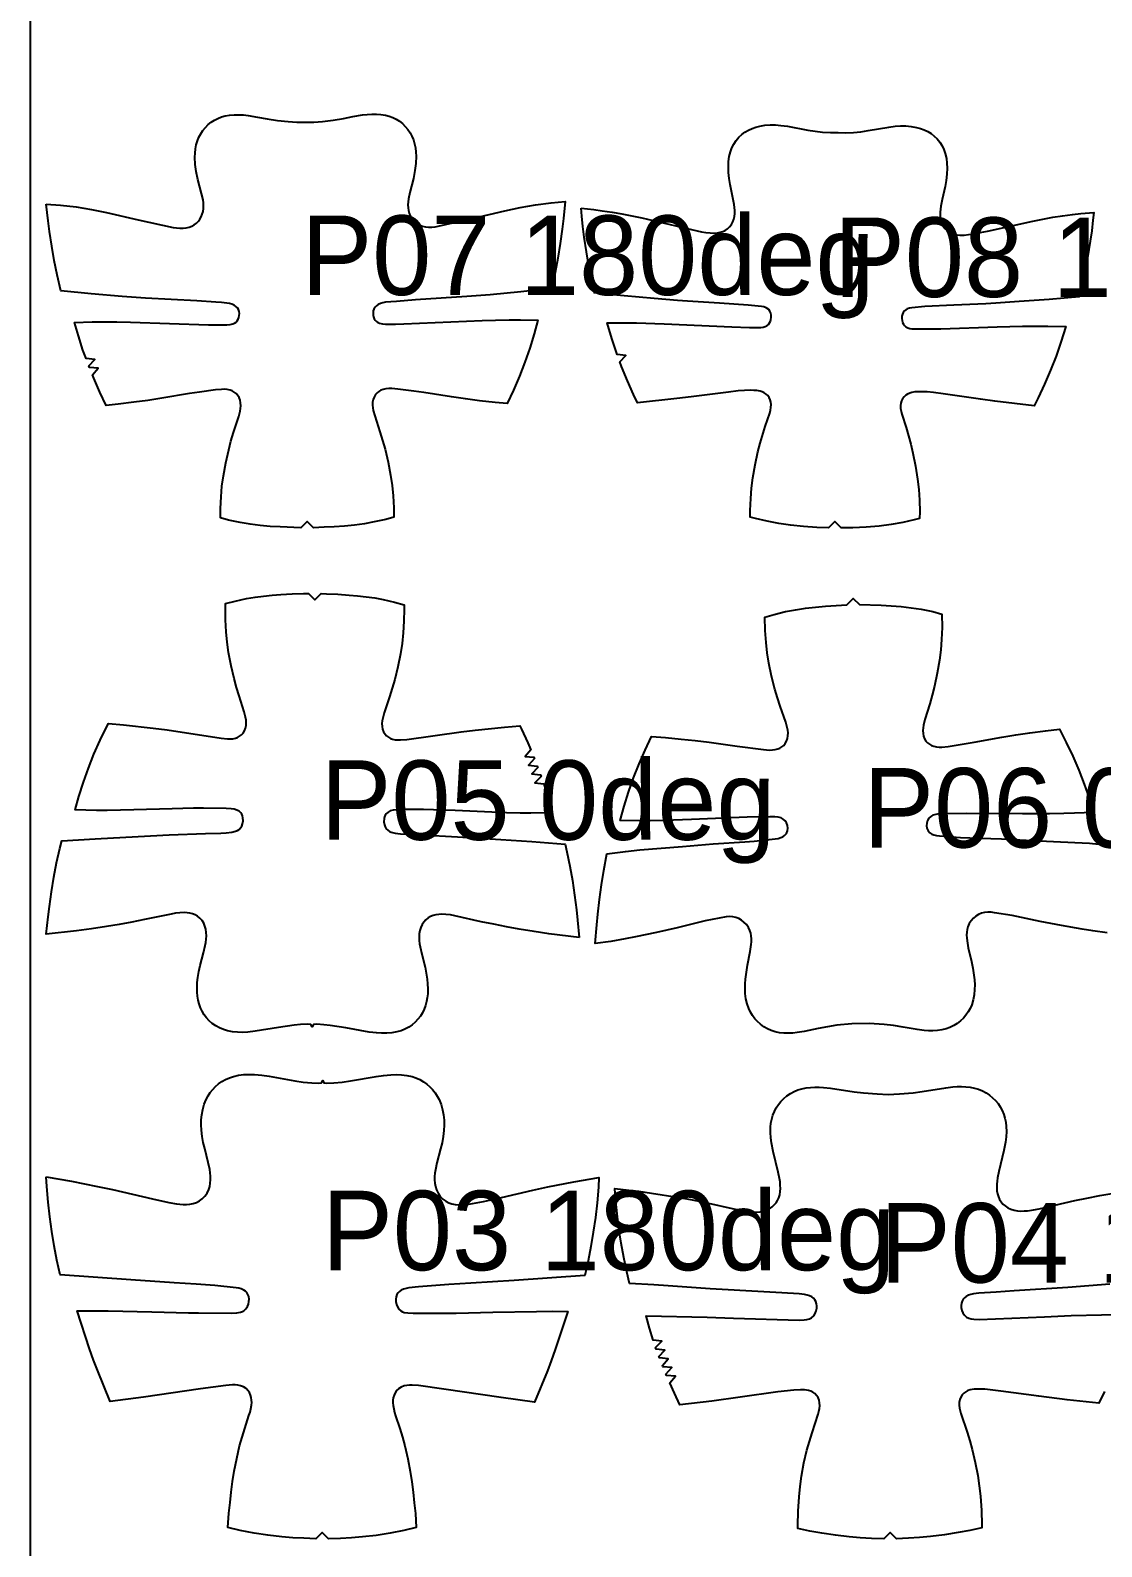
# Model space of a CAD drawing. Header units: millimetres. Extents: x 0 to 2016, y 0 to 4064.
# Drawn here: x 0 to 337.1, y 3024.2 to 3501.3 of the extents above; entities that cross this region are included whole.
import ezdxf

# ---------------------------------------------------------------- set-up
doc = ezdxf.new("R2010")
doc.units = ezdxf.units.MM
for name, color, linetype in [('ANNOTATION', 3, 'Continuous'), ('LEATHER', 1, 'Continuous'), ('PIECES', 5, 'Continuous')]:
    doc.layers.add(name, color=color, linetype=linetype)

msp = doc.modelspace()

# ---------------------------------------------------------------- linework, layer by layer
at = {"layer": 'LEATHER'}
msp.add_lwpolyline([(0, 0), (2000, 0), (2000, 4000), (0, 4000)], close=True, dxfattribs=at)
at = {"layer": 'PIECES'}
for points in [[(5, 3446.67), (9.46, 3446.34), (14.4, 3445.75), (19.2, 3444.95), (23.97, 3443.98), (33.93, 3441.74), (44.98, 3439.32), (46.03, 3439.17), (47.07, 3439.08), (48.12, 3439.09), (49.03, 3439.2), (49.92, 3439.41), (50.77, 3439.73), (51.56, 3440.15), (52.29, 3440.69), (52.88, 3441.29), (53.38, 3441.95), (53.79, 3442.68), (54.1, 3443.45), (54.33, 3444.33), (54.46, 3445.23), (54.49, 3446.14), (54.44, 3447.05), (54.33, 3447.96), (53.9, 3449.97), (52.71, 3454.41), (52.18, 3456.9), (51.88, 3459.15), (51.78, 3461.41), (51.83, 3462.71), (51.96, 3464), (52.21, 3465.27), (52.56, 3466.52), (53.03, 3467.69), (53.61, 3468.8), (54.29, 3469.84), (55.09, 3470.81), (55.99, 3471.69), (56.93, 3472.44), (57.94, 3473.09), (59.01, 3473.63), (60.13, 3474.07), (61.29, 3474.4), (62.71, 3474.66), (64.15, 3474.79), (65.6, 3474.79), (67.04, 3474.71), (68.49, 3474.55), (71.52, 3474.05), (74.54, 3473.49), (77.81, 3472.97), (81.09, 3472.61), (83.84, 3472.47), (89.2, 3472.49), (91.94, 3472.66), (95.23, 3473.05), (98.49, 3473.6), (101.51, 3474.2), (104.53, 3474.72), (105.98, 3474.89), (107.42, 3474.99), (108.87, 3474.99), (110.31, 3474.88), (111.73, 3474.64), (112.89, 3474.31), (114.02, 3473.88), (115.09, 3473.35), (116.11, 3472.72), (117.06, 3471.98), (117.97, 3471.1), (118.77, 3470.14), (119.47, 3469.1), (120.06, 3468), (120.53, 3466.83), (120.9, 3465.59), (121.15, 3464.32), (121.3, 3463.03), (121.36, 3461.74), (121.28, 3459.47), (121, 3457.22), (120.5, 3454.73), (119.35, 3450.27), (118.94, 3448.27), (118.84, 3447.35), (118.8, 3446.44), (118.84, 3445.53), (118.97, 3444.63), (119.21, 3443.76), (119.53, 3442.98), (119.94, 3442.26), (120.45, 3441.6), (121.04, 3441.02), (121.78, 3440.48), (122.58, 3440.06), (123.43, 3439.75), (124.32, 3439.55), (125.23, 3439.45), (126.28, 3439.45), (127.33, 3439.55), (128.36, 3439.71), (139.39, 3442.23), (149.33, 3444.56), (154.1, 3445.58), (158.89, 3446.42), (163.82, 3447.06), (168.28, 3447.43), (167.72, 3442.13), (167.31, 3438.81), (166.68, 3434.21), (165.94, 3429.62), (165.09, 3425.1), (163.99, 3420.07), (154.36, 3419.01), (144.64, 3418.12), (137.35, 3417.56), (121.13, 3416.51), (115.17, 3416.03), (113.44, 3415.92), (111.71, 3415.76), (110.92, 3415.62), (110.15, 3415.4), (109.43, 3415.07), (108.9, 3414.68), (108.46, 3414.21), (108.12, 3413.65), (107.91, 3413.04), (107.83, 3412.4), (107.86, 3411.76), (107.98, 3411.17), (108.19, 3410.61), (108.51, 3410.11), (108.91, 3409.72), (109.38, 3409.41), (109.89, 3409.19), (110.82, 3408.98), (111.77, 3408.9), (114.85, 3408.88), (117.56, 3408.97), (142.14, 3410.03), (146.39, 3410.16), (150.65, 3410.23), (154.18, 3410.23), (159.71, 3410.11), (158.53, 3405.85), (157.14, 3401.38), (155.59, 3396.95), (153.86, 3392.51), (151.98, 3388.13), (149.98, 3383.9), (146.23, 3384.27), (141.31, 3384.81), (136.91, 3385.36), (132.53, 3385.98), (123.77, 3387.39), (120.61, 3387.84), (115.59, 3388.47), (113.72, 3388.61), (112.8, 3388.62), (111.89, 3388.55), (111, 3388.36), (110.31, 3388.09), (109.68, 3387.72), (109.11, 3387.26), (108.62, 3386.71), (108.18, 3385.96), (107.87, 3385.15), (107.7, 3384.3), (107.66, 3383.43), (107.73, 3382.56), (107.89, 3381.69), (108.36, 3379.99), (110, 3375), (110.84, 3372.29), (111.6, 3369.55), (112.57, 3365.49), (113.35, 3361.39), (113.81, 3358.13), (114.14, 3354.85), (114.36, 3351.12), (114.4, 3348.2), (111.82, 3347.47), (108.21, 3346.64), (105.1, 3346.1), (101.96, 3345.68), (98.8, 3345.37), (95.64, 3345.14), (92.47, 3344.96), (89.12, 3344.82), (87.11, 3346.81), (85.12, 3344.8), (78.59, 3345.06), (75.43, 3345.26), (72.27, 3345.54), (69.13, 3345.93), (66, 3346.45), (62.39, 3347.24), (59.81, 3347.94), (59.82, 3350.86), (60, 3354.6), (60.3, 3357.88), (60.73, 3361.15), (61.47, 3365.25), (62.4, 3369.32), (63.13, 3372.07), (63.95, 3374.79), (65.55, 3379.79), (66, 3381.5), (66.15, 3382.36), (66.21, 3383.23), (66.16, 3384.1), (65.99, 3384.96), (65.67, 3385.76), (65.22, 3386.5), (64.73, 3387.05), (64.16, 3387.51), (63.52, 3387.87), (62.83, 3388.14), (61.94, 3388.32), (61.03, 3388.38), (60.11, 3388.36), (58.24, 3388.21), (53.22, 3387.53), (50.07, 3387.04), (41.33, 3385.55), (36.94, 3384.89), (32.55, 3384.3), (27.64, 3383.71), (23.89, 3383.31), (21.85, 3387.53), (19.93, 3391.89), (19.51, 3392.94), (21.37, 3395.03), (18.58, 3395.26), (18.4, 3395.72), (20.31, 3397.76), (17.53, 3398.07), (16.57, 3400.72), (15.13, 3405.18), (13.92, 3409.43), (19.45, 3409.6), (22.98, 3409.64), (27.23, 3409.61), (31.49, 3409.51), (56.07, 3408.68), (58.78, 3408.62), (61.87, 3408.67), (62.82, 3408.75), (63.74, 3408.97), (64.25, 3409.2), (64.72, 3409.51), (65.12, 3409.91), (65.43, 3410.41), (65.64, 3410.97), (65.75, 3411.56), (65.77, 3412.21), (65.68, 3412.84), (65.47, 3413.45), (65.13, 3414), (64.68, 3414.48), (64.15, 3414.86), (63.42, 3415.19), (62.65, 3415.39), (61.86, 3415.52), (60.13, 3415.68), (58.4, 3415.77), (52.43, 3416.19), (36.2, 3417.09), (28.91, 3417.58), (19.18, 3418.38), (9.55, 3419.35), (8.4, 3424.37), (7.5, 3428.88), (6.72, 3433.46), (6.05, 3438.05), (5.61, 3441.38), (5, 3446.67)], [(173.28, 3445.37), (177.28, 3444.94), (179.94, 3444.59), (183.05, 3444.13), (186.14, 3443.61), (189.25, 3443.01), (192.35, 3442.34), (206.63, 3438.96), (211.19, 3437.97), (212.56, 3437.73), (213.93, 3437.57), (215.32, 3437.55), (216.18, 3437.62), (217.03, 3437.78), (217.85, 3438.04), (218.62, 3438.39), (219.34, 3438.87), (220.01, 3439.5), (220.57, 3440.23), (221.01, 3441.04), (221.32, 3441.91), (221.52, 3442.81), (221.61, 3443.73), (221.62, 3444.66), (221.44, 3446.52), (221.07, 3448.62), (220.19, 3452.78), (219.88, 3454.69), (219.68, 3456.61), (219.62, 3458.54), (219.69, 3460.08), (219.89, 3461.61), (220.26, 3463.11), (220.72, 3464.37), (221.32, 3465.56), (222.06, 3466.68), (222.92, 3467.7), (223.84, 3468.56), (224.84, 3469.3), (225.92, 3469.94), (227.06, 3470.47), (228.24, 3470.89), (229.46, 3471.21), (231.12, 3471.48), (232.79, 3471.59), (234.47, 3471.56), (236.14, 3471.43), (238.22, 3471.14), (244.62, 3469.95), (246.91, 3469.57), (249.21, 3469.3), (251.77, 3469.17), (254.12, 3469.19), (256.46, 3469.13), (259.03, 3469.22), (261.33, 3469.45), (263.63, 3469.79), (270.05, 3470.88), (272.13, 3471.13), (273.81, 3471.24), (275.48, 3471.24), (277.15, 3471.1), (278.8, 3470.81), (280.02, 3470.47), (281.2, 3470.03), (282.32, 3469.48), (283.39, 3468.83), (284.38, 3468.07), (285.29, 3467.19), (286.13, 3466.16), (286.85, 3465.03), (287.43, 3463.83), (287.87, 3462.56), (288.21, 3461.05), (288.39, 3459.52), (288.44, 3457.98), (288.34, 3456.05), (288.11, 3454.13), (287.77, 3452.23), (286.83, 3448.08), (286.43, 3445.99), (286.22, 3444.13), (286.2, 3443.21), (286.28, 3442.29), (286.46, 3441.38), (286.77, 3440.5), (287.19, 3439.69), (287.74, 3438.95), (288.4, 3438.31), (289.11, 3437.82), (289.87, 3437.45), (290.69, 3437.18), (291.54, 3437.01), (292.4, 3436.92), (293.78, 3436.92), (295.16, 3437.06), (296.53, 3437.28), (301.11, 3438.19), (315.44, 3441.34), (318.55, 3441.95), (321.67, 3442.5), (324.77, 3442.98), (327.88, 3443.39), (330.55, 3443.69), (334.56, 3444.06), (334.32, 3441.6), (333.92, 3438.27), (333.45, 3434.95), (332.67, 3430.35), (331.78, 3425.77), (330.85, 3421.31), (329.99, 3417.48), (325.23, 3417.05), (320.59, 3416.68), (311.1, 3416.05), (303.73, 3415.47), (300.64, 3415.3), (290.52, 3414.91), (281.47, 3414.44), (277.31, 3414.06), (276.57, 3413.93), (275.86, 3413.69), (275.01, 3413.11), (274.63, 3412.6), (274.38, 3412.03), (274.23, 3411.36), (274.21, 3410.69), (274.29, 3410.01), (274.44, 3409.45), (274.67, 3408.93), (275, 3408.46), (275.49, 3408.04), (276.06, 3407.74), (276.71, 3407.55), (277.38, 3407.46), (280.99, 3407.37), (286.49, 3407.45), (304.16, 3408.03), (312.17, 3408.2), (320.07, 3408.22), (325.78, 3408.1), (324.26, 3403.2), (322.71, 3398.77), (321.01, 3394.41), (319.12, 3390.03), (317.09, 3385.72), (315.77, 3383.16), (303.44, 3384.69), (298.93, 3385.29), (287.23, 3386.98), (284.18, 3387.36), (282.2, 3387.54), (280.21, 3387.63), (279.25, 3387.63), (278.29, 3387.56), (277.34, 3387.39), (276.66, 3387.19), (276.01, 3386.9), (275.42, 3386.52), (274.89, 3386.05), (274.43, 3385.43), (274.09, 3384.75), (273.87, 3384.01), (273.78, 3383.24), (273.8, 3382.34), (273.95, 3381.46), (274.19, 3380.58), (275.58, 3376.35), (277.03, 3371.09), (277.7, 3368.33), (278.53, 3364.24), (279.16, 3360.11), (279.5, 3356.84), (279.71, 3353.55), (279.8, 3349.81), (279.75, 3347.76), (278.07, 3347.31), (274.46, 3346.51), (270.78, 3345.86), (267.07, 3345.37), (262.94, 3345.01), (258.81, 3344.82), (255.11, 3344.8), (253.12, 3346.81), (251.11, 3344.83), (247.41, 3344.91), (243.27, 3345.17), (239.15, 3345.59), (235.45, 3346.15), (231.78, 3346.86), (228.18, 3347.72), (226.51, 3348.2), (226.5, 3350.24), (226.65, 3353.98), (226.91, 3357.27), (227.31, 3360.54), (228, 3364.65), (228.9, 3368.73), (229.61, 3371.48), (231.15, 3376.72), (232.61, 3380.92), (232.86, 3381.79), (233.02, 3382.67), (233.06, 3383.57), (232.98, 3384.34), (232.77, 3385.08), (232.45, 3385.77), (231.99, 3386.4), (231.48, 3386.88), (230.89, 3387.26), (230.25, 3387.56), (229.57, 3387.78), (228.62, 3387.97), (227.66, 3388.05), (226.7, 3388.07), (224.71, 3388), (222.73, 3387.86), (219.68, 3387.53), (207.94, 3386.03), (203.43, 3385.5), (191.07, 3384.17), (189.79, 3386.76), (187.83, 3391.1), (186.02, 3395.51), (185.46, 3397.01), (187.37, 3399.05), (184.59, 3399.36), (182.91, 3404.35), (181.47, 3409.28), (187.18, 3409.3), (190.75, 3409.26), (199.4, 3409.01), (220.74, 3407.99), (226.24, 3407.82), (229.85, 3407.85), (230.53, 3407.93), (231.18, 3408.1), (231.76, 3408.39), (232.25, 3408.81), (232.59, 3409.27), (232.83, 3409.79), (232.99, 3410.34), (233.08, 3411.02), (233.06, 3411.7), (232.93, 3412.37), (232.68, 3412.95), (232.32, 3413.45), (231.48, 3414.06), (230.77, 3414.3), (230.03, 3414.44), (225.87, 3414.89), (216.84, 3415.51), (206.73, 3416.07), (203.64, 3416.28), (196.27, 3416.99), (186.8, 3417.77), (182.16, 3418.21), (177.41, 3418.73), (176.61, 3422.56), (175.75, 3427.03), (174.95, 3431.63), (174.24, 3436.24), (173.83, 3439.57), (173.48, 3442.91), (173.28, 3445.37)], [(172.72, 3215.88), (163.18, 3217.1), (158.47, 3217.77), (153.78, 3218.53), (149.79, 3219.25), (145.82, 3220.04), (141.85, 3220.87), (133.53, 3222.72), (132.15, 3222.98), (130.75, 3223.17), (129.35, 3223.23), (128.47, 3223.18), (127.6, 3223.06), (126.75, 3222.85), (125.94, 3222.53), (125.18, 3222.1), (124.41, 3221.49), (123.76, 3220.77), (123.23, 3219.95), (122.82, 3219.05), (122.52, 3218.07), (122.36, 3217.05), (122.32, 3216.02), (122.36, 3214.99), (122.49, 3213.94), (122.67, 3212.91), (123.17, 3210.68), (124.19, 3206.6), (124.57, 3204.72), (124.86, 3202.83), (125, 3201.28), (125.06, 3199.74), (125.01, 3198.19), (124.88, 3196.95), (124.67, 3195.73), (124.35, 3194.53), (123.93, 3193.36), (123.38, 3192.23), (122.73, 3191.16), (121.96, 3190.17), (121.1, 3189.26), (120.14, 3188.45), (119.04, 3187.7), (117.86, 3187.07), (116.62, 3186.58), (115.33, 3186.2), (113.74, 3185.91), (112.13, 3185.77), (110.5, 3185.76), (108.88, 3185.87), (106.63, 3186.16), (99.23, 3187.47), (94.31, 3188.22), (92.34, 3188.46), (90.14, 3188.58), (89.08, 3188.57), (88.68, 3187.77), (88.28, 3188.57), (87.23, 3188.59), (85.03, 3188.5), (83.05, 3188.29), (78.13, 3187.6), (70.71, 3186.39), (68.45, 3186.12), (66.83, 3186.04), (65.21, 3186.06), (63.6, 3186.22), (62.01, 3186.54), (60.73, 3186.93), (59.49, 3187.45), (58.32, 3188.08), (57.23, 3188.85), (56.28, 3189.67), (55.43, 3190.59), (54.68, 3191.59), (54.03, 3192.67), (53.5, 3193.81), (53.09, 3194.98), (52.79, 3196.18), (52.59, 3197.41), (52.48, 3198.65), (52.45, 3200.2), (52.53, 3201.74), (52.69, 3203.28), (53, 3205.18), (53.41, 3207.05), (54.48, 3211.12), (55.01, 3213.34), (55.2, 3214.37), (55.34, 3215.41), (55.4, 3216.45), (55.37, 3217.48), (55.22, 3218.49), (54.94, 3219.49), (54.54, 3220.38), (54.02, 3221.21), (53.38, 3221.94), (52.62, 3222.56), (51.86, 3223), (51.06, 3223.33), (50.21, 3223.55), (49.34, 3223.69), (48.46, 3223.74), (47.06, 3223.7), (45.66, 3223.53), (44.28, 3223.29), (35.93, 3221.54), (31.95, 3220.76), (27.97, 3220.03), (23.98, 3219.35), (19.27, 3218.66), (14.55, 3218.04), (5, 3216.94), (5.59, 3222.37), (6.01, 3225.69), (6.66, 3230.29), (7.41, 3234.87), (8.28, 3239.39), (9.26, 3243.89), (9.86, 3246.3), (20.37, 3246.97), (30.08, 3247.49), (43.73, 3248.15), (55.12, 3248.6), (59.89, 3248.75), (61.63, 3248.86), (63.35, 3249.08), (64.58, 3249.36), (65.15, 3249.6), (65.67, 3249.93), (66.15, 3250.41), (66.52, 3250.98), (66.78, 3251.61), (66.95, 3252.59), (66.89, 3253.59), (66.76, 3254.14), (66.55, 3254.67), (66.24, 3255.14), (65.66, 3255.66), (64.96, 3256.01), (64.08, 3256.27), (63.18, 3256.4), (61.58, 3256.5), (54.52, 3256.57), (51.37, 3256.55), (44.59, 3256.41), (32.56, 3256.03), (28.35, 3255.93), (24.15, 3255.89), (20.79, 3255.9), (14.06, 3256.06), (15.25, 3260.29), (16.68, 3264.76), (18.26, 3269.17), (20.03, 3273.6), (21.96, 3277.95), (24.04, 3282.24), (24.59, 3283.28), (29.34, 3282.82), (38.64, 3281.78), (43.04, 3281.21), (60.01, 3278.58), (61.99, 3278.39), (62.85, 3278.37), (63.7, 3278.43), (64.53, 3278.6), (65.21, 3278.85), (65.85, 3279.2), (66.42, 3279.65), (66.92, 3280.19), (67.38, 3280.92), (67.7, 3281.73), (67.88, 3282.58), (67.93, 3283.45), (67.88, 3284.32), (67.73, 3285.18), (67.28, 3286.9), (65.67, 3291.89), (64.84, 3294.61), (64.1, 3297.35), (63.15, 3301.41), (62.39, 3305.52), (61.94, 3308.78), (61.63, 3312.06), (61.43, 3315.8), (61.4, 3319.54), (61.45, 3320.96), (64.45, 3321.77), (68.06, 3322.54), (70.73, 3322.97), (73.41, 3323.3), (76.1, 3323.56), (78.79, 3323.77), (82.35, 3323.98), (85.92, 3324.12), (87.54, 3324.14), (89.53, 3322.12), (91.54, 3324.11), (93.17, 3324.07), (96.73, 3323.89), (100.29, 3323.63), (102.98, 3323.39), (105.67, 3323.1), (108.34, 3322.73), (111, 3322.27), (114.61, 3321.45), (117.6, 3320.6), (117.63, 3319.18), (117.55, 3315.44), (117.3, 3311.71), (116.95, 3308.43), (116.46, 3305.17), (115.65, 3301.08), (114.65, 3297.03), (113.86, 3294.3), (113, 3291.59), (111.33, 3286.62), (110.86, 3284.91), (110.7, 3284.05), (110.63, 3283.18), (110.68, 3282.31), (110.85, 3281.45), (111.16, 3280.65), (111.61, 3279.91), (112.1, 3279.36), (112.66, 3278.91), (113.3, 3278.55), (113.98, 3278.29), (114.81, 3278.11), (115.66, 3278.04), (116.51, 3278.04), (118.49, 3278.21), (135.5, 3280.62), (139.9, 3281.14), (149.22, 3282.06), (153.97, 3282.46), (154.51, 3281.41), (156.54, 3277.1), (157.46, 3274.95), (155.64, 3272.82), (158.43, 3272.65), (158.61, 3272.19), (156.73, 3270.12), (159.51, 3269.85), (159.69, 3269.39), (157.77, 3267.36), (160.55, 3267.04), (160.71, 3266.57), (158.75, 3264.57), (161.52, 3264.2), (163.02, 3259.35), (164.15, 3255.11), (157.42, 3255.03), (154.07, 3255.06), (149.86, 3255.16), (133.64, 3255.85), (126.86, 3256.07), (123.71, 3256.13), (116.64, 3256.15), (115.05, 3256.07), (114.14, 3255.95), (113.26, 3255.71), (112.56, 3255.36), (111.97, 3254.85), (111.66, 3254.38), (111.44, 3253.86), (111.3, 3253.3), (111.23, 3252.31), (111.38, 3251.33), (111.63, 3250.69), (112, 3250.12), (112.47, 3249.64), (112.99, 3249.3), (113.56, 3249.05), (114.78, 3248.75), (116.5, 3248.51), (118.24, 3248.38), (123, 3248.17), (134.39, 3247.57), (148.03, 3246.74), (157.73, 3246.1), (168.23, 3245.3), (168.8, 3242.88), (169.73, 3238.37), (170.54, 3233.84), (171.23, 3229.25), (171.82, 3224.64), (172.2, 3221.31), (172.72, 3215.88)], [(5, 3140.6), (12.92, 3139.2), (21.11, 3137.6), (25.84, 3136.6), (38.45, 3133.63), (43.62, 3132.51), (45.95, 3132.11), (47.01, 3131.98), (48.08, 3131.89), (49.15, 3131.88), (50.21, 3131.98), (51.25, 3132.2), (52.25, 3132.55), (53.19, 3133.04), (54.05, 3133.66), (54.91, 3134.51), (55.6, 3135.49), (56.13, 3136.58), (56.45, 3137.6), (56.63, 3138.64), (56.71, 3139.7), (56.69, 3140.77), (56.59, 3141.84), (56.43, 3142.91), (55.97, 3145.11), (54.85, 3149.46), (54.41, 3151.39), (54.06, 3153.33), (53.84, 3155.29), (53.75, 3156.92), (53.78, 3158.54), (53.93, 3160.15), (54.24, 3161.8), (54.72, 3163.41), (55.36, 3164.97), (55.95, 3166.08), (56.63, 3167.13), (57.4, 3168.11), (58.26, 3169.02), (59.21, 3169.84), (60.29, 3170.6), (61.44, 3171.24), (62.64, 3171.78), (63.9, 3172.19), (65.52, 3172.56), (67.17, 3172.77), (68.84, 3172.83), (70.51, 3172.78), (72.84, 3172.56), (75.16, 3172.22), (83.24, 3170.77), (85.88, 3170.4), (88.53, 3170.16), (90.81, 3170.1), (91.59, 3170.12), (91.99, 3170.92), (92.39, 3170.12), (93.16, 3170.1), (95.44, 3170.15), (98.1, 3170.38), (100.74, 3170.75), (108.82, 3172.18), (111.14, 3172.51), (113.47, 3172.73), (115.14, 3172.77), (116.81, 3172.7), (118.46, 3172.49), (120.08, 3172.12), (121.33, 3171.7), (122.54, 3171.17), (123.69, 3170.52), (124.77, 3169.76), (125.71, 3168.93), (126.57, 3168.02), (127.34, 3167.04), (128.02, 3165.99), (128.6, 3164.88), (129.24, 3163.32), (129.71, 3161.71), (130.02, 3160.05), (130.17, 3158.44), (130.19, 3156.82), (130.1, 3155.2), (129.86, 3153.24), (129.52, 3151.29), (129.07, 3149.37), (127.94, 3145.02), (127.48, 3142.82), (127.31, 3141.75), (127.21, 3140.68), (127.19, 3139.61), (127.26, 3138.55), (127.44, 3137.51), (127.76, 3136.49), (128.28, 3135.4), (128.98, 3134.42), (129.83, 3133.56), (130.69, 3132.94), (131.62, 3132.45), (132.62, 3132.1), (133.66, 3131.87), (134.73, 3131.77), (135.79, 3131.78), (136.86, 3131.86), (137.93, 3132), (140.26, 3132.39), (142.58, 3132.87), (148.27, 3134.14), (158.05, 3136.43), (162.78, 3137.42), (170.98, 3139), (178.9, 3140.38), (178.72, 3137.37), (178.29, 3132.41), (177.76, 3127.8), (177.11, 3123.2), (176.35, 3118.66), (175.47, 3114.14), (174.46, 3109.56), (152.23, 3107.99), (138.58, 3107.18), (131.64, 3106.72), (122.12, 3105.94), (119.06, 3105.64), (118.23, 3105.49), (117.43, 3105.26), (116.67, 3104.91), (116.15, 3104.54), (115.7, 3104.09), (115.35, 3103.56), (115.09, 3102.84), (114.99, 3102.09), (115.02, 3101.32), (115.19, 3100.47), (115.5, 3099.68), (115.96, 3098.97), (116.58, 3098.4), (117.09, 3098.13), (117.63, 3097.94), (118.77, 3097.75), (120.44, 3097.65), (130.86, 3097.67), (134.02, 3097.71), (145.53, 3098.01), (159.25, 3098.27), (164.25, 3098.28), (169.09, 3098.22), (165.1, 3086.28), (163.86, 3082.74), (162.66, 3079.6), (158.62, 3069.7), (148.11, 3071.17), (130.14, 3073.8), (122.17, 3074.9), (120.14, 3075.04), (119.29, 3075.04), (118.44, 3074.96), (117.6, 3074.78), (116.67, 3074.43), (115.84, 3073.9), (115.24, 3073.31), (114.77, 3072.63), (114.42, 3071.87), (114.2, 3071.1), (114.09, 3070.3), (114.08, 3069.5), (114.13, 3068.69), (114.32, 3067.58), (114.59, 3066.48), (114.92, 3065.4), (116.25, 3061.38), (117.09, 3058.66), (117.83, 3055.92), (118.75, 3051.91), (119.5, 3047.87), (120, 3044.61), (120.44, 3041.34), (120.81, 3038.02), (121.13, 3034.7), (121.44, 3030.21), (117.56, 3029.28), (113.17, 3028.42), (108.85, 3027.78), (104.52, 3027.31), (101.04, 3027.03), (97.55, 3026.83), (93.8, 3026.72), (91.81, 3028.72), (89.8, 3026.73), (86.06, 3026.85), (82.57, 3027.05), (79.1, 3027.34), (74.76, 3027.83), (70.44, 3028.48), (66.06, 3029.34), (62.18, 3030.29), (62.5, 3034.77), (62.82, 3038.09), (63.21, 3041.41), (63.65, 3044.68), (64.16, 3047.94), (64.93, 3051.98), (65.85, 3055.98), (66.6, 3058.72), (67.45, 3061.44), (68.79, 3065.46), (69.12, 3066.54), (69.39, 3067.64), (69.58, 3068.75), (69.64, 3069.56), (69.63, 3070.36), (69.52, 3071.15), (69.3, 3071.92), (68.96, 3072.69), (68.48, 3073.37), (67.89, 3073.96), (67.06, 3074.49), (66.13, 3074.85), (65.29, 3075.02), (64.45, 3075.1), (63.59, 3075.12), (61.56, 3074.98), (53.59, 3073.89), (35.61, 3071.31), (25.1, 3069.87), (21.09, 3079.78), (19.89, 3082.92), (18.66, 3086.47), (14.7, 3098.42), (19.54, 3098.46), (24.54, 3098.44), (38.26, 3098.15), (49.77, 3097.81), (52.93, 3097.77), (63.35, 3097.72), (65.02, 3097.82), (66.16, 3098.01), (66.7, 3098.19), (67.21, 3098.46), (67.83, 3099.03), (68.3, 3099.74), (68.61, 3100.53), (68.78, 3101.37), (68.81, 3102.14), (68.71, 3102.9), (68.45, 3103.62), (68.1, 3104.15), (67.66, 3104.6), (67.14, 3104.97), (66.38, 3105.33), (65.58, 3105.56), (64.75, 3105.71), (58.07, 3106.35), (52.17, 3106.82), (45.23, 3107.29), (31.59, 3108.14), (9.36, 3109.77), (8.36, 3114.36), (7.49, 3118.87), (6.74, 3123.41), (6.1, 3128.01), (5.58, 3132.63), (5.17, 3137.59), (5, 3140.6)]]:
    msp.add_lwpolyline(points, close=True, dxfattribs=at)
for points in [[(338.83, 3217.4), (334.26, 3218.01), (330.96, 3218.54), (324.39, 3219.72), (317.76, 3220.98), (308.92, 3222.86), (303.38, 3223.71), (302.33, 3223.84), (301.27, 3223.88), (300.23, 3223.79), (299.27, 3223.54), (298.36, 3223.15), (297.52, 3222.63), (296.75, 3222), (296.01, 3221.19), (295.4, 3220.29), (294.96, 3219.29), (294.73, 3218.43), (294.6, 3217.55), (294.57, 3216.66), (294.61, 3215.76), (294.7, 3214.86), (295.08, 3212.67), (296.06, 3208.37), (296.49, 3206.23), (296.84, 3204.08), (297.02, 3202.56), (297.11, 3201.03), (297.1, 3199.51), (296.96, 3197.88), (296.65, 3196.29), (296.17, 3194.74), (295.67, 3193.59), (295.06, 3192.51), (294.35, 3191.49), (293.55, 3190.55), (292.65, 3189.68), (291.62, 3188.88), (290.51, 3188.19), (289.33, 3187.62), (288.1, 3187.17), (286.75, 3186.84), (285.38, 3186.64), (283.99, 3186.55), (282.59, 3186.57), (281.2, 3186.67), (278.98, 3186.94), (274.58, 3187.72), (271.61, 3188.19), (268.64, 3188.56), (263.9, 3188.87), (258.5, 3188.78), (253.77, 3188.3), (250.81, 3187.83), (247.87, 3187.25), (243.5, 3186.33), (241.29, 3185.97), (239.9, 3185.82), (238.5, 3185.76), (237.11, 3185.8), (235.73, 3185.95), (234.37, 3186.23), (233.12, 3186.64), (231.93, 3187.17), (230.8, 3187.82), (229.74, 3188.59), (228.81, 3189.42), (227.97, 3190.33), (227.23, 3191.33), (226.59, 3192.39), (226.05, 3193.51), (225.51, 3195.05), (225.15, 3196.63), (224.95, 3198.25), (224.88, 3199.77), (224.92, 3201.3), (225.05, 3202.83), (225.32, 3204.99), (225.68, 3207.14), (226.51, 3211.47), (226.81, 3213.68), (226.87, 3214.58), (226.88, 3215.48), (226.81, 3216.37), (226.66, 3217.24), (226.4, 3218.09), (225.92, 3219.07), (225.28, 3219.96), (224.51, 3220.74), (223.72, 3221.35), (222.86, 3221.84), (221.94, 3222.19), (220.98, 3222.4), (219.93, 3222.46), (218.88, 3222.38), (214.55, 3221.61), (212.32, 3221.17), (203.55, 3218.98), (196.97, 3217.5), (190.44, 3216.08), (187.17, 3215.44), (182.62, 3214.67), (177.72, 3213.99), (178.19, 3219.91), (178.52, 3223.25), (179.04, 3227.87), (179.66, 3232.47), (180.4, 3237.01), (181.41, 3242.25), (187.22, 3242.98), (191.8, 3243.45), (205.19, 3244.49), (214.85, 3245.34), (224.82, 3246.02), (227.71, 3246.26), (234.32, 3246.93), (235.23, 3247.08), (236.11, 3247.32), (236.73, 3247.6), (237.29, 3248), (237.85, 3248.67), (238.19, 3249.48), (238.29, 3250.32), (238.19, 3251.15), (237.92, 3251.93), (237.48, 3252.61), (236.88, 3253.15), (236.18, 3253.52), (235.24, 3253.77), (234.26, 3253.87), (232.69, 3253.9), (225.54, 3253.73), (207.99, 3253.02), (199.47, 3252.72), (194.99, 3252.63), (191.65, 3252.61), (185.57, 3252.68), (186.81, 3257.19), (188.21, 3261.67), (189.77, 3266.09), (191.51, 3270.53), (193.41, 3274.89), (195.46, 3279.18), (199.85, 3278.82), (204.77, 3278.35), (209.18, 3277.87), (213.58, 3277.33), (222.36, 3276.06), (230.63, 3275), (232.58, 3274.88), (233.45, 3274.9), (234.31, 3275), (235.15, 3275.21), (235.85, 3275.5), (236.48, 3275.88), (237.05, 3276.36), (237.53, 3276.93), (237.95, 3277.69), (238.23, 3278.51), (238.37, 3279.38), (238.39, 3280.25), (238.3, 3281.12), (238.14, 3281.98), (237.65, 3283.68), (235.93, 3288.64), (235.05, 3291.34), (234.25, 3294.06), (233.21, 3298.11), (232.37, 3302.19), (231.86, 3305.45), (231.48, 3308.72), (231.21, 3312.45), (231.11, 3316.69), (234, 3317.56), (237.59, 3318.44), (240.7, 3319.03), (243.83, 3319.5), (246.98, 3319.86), (250.14, 3320.13), (256.9, 3320.57), (256.9, 3320.57), (258.86, 3322.6), (260.9, 3320.64), (267.67, 3320.44), (270.84, 3320.27), (273.99, 3320.02), (277.14, 3319.67), (280.27, 3319.18), (283.89, 3318.43), (286.81, 3317.67), (286.86, 3313.43), (286.71, 3309.69), (286.45, 3306.4), (286.05, 3303.13), (285.35, 3299.02), (284.46, 3294.94), (283.76, 3292.19), (282.97, 3289.46), (281.42, 3284.44), (281, 3282.73), (280.86, 3281.86), (280.8, 3280.99), (280.85, 3280.12), (281.02, 3279.26), (281.33, 3278.45), (281.78, 3277.7), (282.28, 3277.15), (282.86, 3276.69), (283.51, 3276.33), (284.21, 3276.07), (285.06, 3275.89), (285.93, 3275.82), (286.8, 3275.83), (288.75, 3276.01), (296.97, 3277.36), (305.7, 3278.94), (310.08, 3279.64), (314.47, 3280.26), (319.37, 3280.9), (323.75, 3281.42), (325.94, 3277.21), (328, 3272.91), (329.89, 3268.54), (331.6, 3264.17), (333.16, 3259.75), (334.55, 3255.28), (328.48, 3255), (325.14, 3254.9), (320.67, 3254.83), (312.14, 3254.83), (294.57, 3254.94), (287.42, 3254.85), (285.85, 3254.77), (284.88, 3254.64), (283.95, 3254.36), (283.26, 3253.95), (282.68, 3253.4), (282.27, 3252.7), (282.02, 3251.92), (281.95, 3251.08), (282.08, 3250.25), (282.45, 3249.45), (283.03, 3248.8), (283.6, 3248.42), (284.23, 3248.16), (285.12, 3247.95), (286.03, 3247.84), (292.67, 3247.4), (295.56, 3247.26), (305.55, 3246.92), (315.23, 3246.41), (328.65, 3245.84), (333.24, 3245.53), (339.07, 3245)], [(337.9, 3073.01), (336.19, 3069.36), (326.18, 3070.45), (317.26, 3071.58), (305.33, 3073.18), (300.29, 3073.73), (298.26, 3073.82), (296.98, 3073.77), (295.73, 3073.55), (295, 3073.32), (294.31, 3072.99), (293.7, 3072.56), (293.16, 3072.02), (292.7, 3071.29), (292.39, 3070.49), (292.23, 3069.63), (292.21, 3068.74), (292.31, 3067.85), (292.5, 3066.97), (292.76, 3066.1), (294.7, 3060.25), (295.54, 3057.54), (296.32, 3054.81), (297.31, 3050.75), (298.1, 3046.66), (298.57, 3043.4), (298.92, 3040.12), (299.25, 3035.6), (299.4, 3031.06), (299.4, 3030.15), (295.63, 3029.34), (291.88, 3028.64), (287.57, 3027.97), (283.24, 3027.44), (279.76, 3027.12), (276.28, 3026.89), (272.5, 3026.74), (270.49, 3028.73), (268.5, 3026.72), (264.61, 3026.84), (261.12, 3027.05), (257.65, 3027.34), (253.31, 3027.84), (249, 3028.47), (245.24, 3029.14), (241.46, 3029.93), (241.45, 3030.84), (241.57, 3035.37), (241.87, 3039.9), (242.19, 3043.18), (242.63, 3046.44), (243.39, 3050.55), (244.35, 3054.61), (245.11, 3057.35), (245.93, 3060.06), (247.83, 3065.92), (248.07, 3066.8), (248.26, 3067.68), (248.36, 3068.57), (248.33, 3069.46), (248.16, 3070.32), (247.85, 3071.12), (247.37, 3071.84), (246.84, 3072.38), (246.22, 3072.8), (245.53, 3073.13), (244.8, 3073.36), (243.54, 3073.56), (242.27, 3073.6), (240.24, 3073.49), (235.2, 3072.91), (223.29, 3071.22), (214.37, 3070.02), (204.37, 3068.86), (202.63, 3072.49), (201.16, 3075.73), (202.96, 3077.87), (200.17, 3078.03), (199.98, 3078.49), (201.81, 3080.59), (199.02, 3080.8), (198.84, 3081.26), (200.71, 3083.33), (197.93, 3083.59), (197.75, 3084.06), (199.66, 3086.09), (196.89, 3086.4), (196.72, 3086.87), (198.68, 3088.87), (195.91, 3089.24), (194.76, 3093.02), (193.75, 3096.82), (212.91, 3096.47), (221.23, 3096.14), (241.86, 3095.49), (243.49, 3095.56), (244.31, 3095.68), (245.09, 3095.9), (245.81, 3096.27), (246.47, 3096.85), (246.96, 3097.58), (247.28, 3098.4), (247.42, 3099.28), (247.43, 3099.97), (247.34, 3100.66), (247.12, 3101.32), (246.8, 3101.88), (246.37, 3102.38), (245.86, 3102.79), (245.14, 3103.16), (244.36, 3103.41), (243.55, 3103.56), (241.85, 3103.74), (236.42, 3104.09), (230.78, 3104.38), (213.84, 3105.37), (200.63, 3106.29), (196.15, 3106.57), (188.49, 3106.98), (187.63, 3110.68), (186.7, 3115.18), (185.88, 3119.71), (185.18, 3124.3), (184.6, 3128.91), (184.11, 3133.86), (183.9, 3136.91), (183.9, 3136.91), (188.33, 3136.44), (191.43, 3136.05), (195.39, 3135.49), (203.53, 3134.19), (207.71, 3133.43), (211.5, 3132.68), (222.68, 3130.2), (224.53, 3129.85), (226.4, 3129.6), (227.46, 3129.52), (228.51, 3129.51), (229.57, 3129.58), (230.6, 3129.77), (231.61, 3130.08), (232.55, 3130.54), (233.42, 3131.13), (234.07, 3131.74), (234.63, 3132.43), (235.1, 3133.19), (235.47, 3134.01), (235.76, 3134.97), (235.93, 3135.96), (235.99, 3136.97), (235.96, 3137.99), (235.86, 3139.01), (235.71, 3140.02), (235.31, 3142.01), (233.66, 3148.58), (233.15, 3151.24), (232.93, 3152.88), (232.82, 3154.53), (232.86, 3156.18), (233, 3157.46), (233.26, 3158.73), (233.63, 3159.97), (234.11, 3161.17), (234.7, 3162.3), (235.39, 3163.36), (236.17, 3164.34), (237.06, 3165.25), (238.03, 3166.06), (239.12, 3166.8), (240.28, 3167.42), (241.5, 3167.92), (242.76, 3168.31), (244.08, 3168.59), (245.43, 3168.75), (246.79, 3168.82), (248.15, 3168.81), (249.51, 3168.73), (251.77, 3168.5), (259.18, 3167.37), (262.09, 3167.01), (266.38, 3166.68), (269.9, 3166.52), (273.43, 3166.71), (277.72, 3167.07), (280.63, 3167.45), (288.02, 3168.64), (290.28, 3168.89), (291.64, 3168.98), (293, 3169), (294.36, 3168.94), (295.71, 3168.79), (297.04, 3168.52), (298.3, 3168.14), (299.52, 3167.65), (300.68, 3167.04), (301.78, 3166.31), (302.76, 3165.5), (303.65, 3164.61), (304.45, 3163.62), (305.14, 3162.57), (305.74, 3161.45), (306.23, 3160.25), (306.61, 3159.01), (306.87, 3157.75), (307.03, 3156.46), (307.08, 3154.81), (306.98, 3153.17), (306.78, 3151.53), (306.29, 3148.86), (304.69, 3142.28), (304.3, 3140.28), (304.16, 3139.27), (304.07, 3138.25), (304.05, 3137.23), (304.11, 3136.23), (304.29, 3135.24), (304.59, 3134.27), (304.96, 3133.46), (305.44, 3132.71), (306.01, 3132.02), (306.66, 3131.42), (307.53, 3130.83), (308.48, 3130.38), (309.49, 3130.07), (310.53, 3129.89), (311.58, 3129.83), (312.64, 3129.85), (313.69, 3129.94), (315.56, 3130.2), (317.4, 3130.56), (328.57, 3133.13), (332.35, 3133.91), (336.53, 3134.7), (344.66, 3136.07)], [(339.64, 3106.83), (326.44, 3105.8), (309.5, 3104.68), (303.87, 3104.35), (298.44, 3103.95), (296.75, 3103.77), (295.94, 3103.61), (295.16, 3103.36), (294.44, 3102.98), (293.93, 3102.56), (293.51, 3102.06), (293.19, 3101.49), (292.98, 3100.83), (292.89, 3100.15), (292.9, 3099.45), (293.06, 3098.58), (293.38, 3097.76), (293.88, 3097.03), (294.54, 3096.46), (295.26, 3096.1), (296.05, 3095.88), (296.86, 3095.77), (298.5, 3095.71), (319.12, 3096.51), (327.44, 3096.91), (346.59, 3097.41)]]:
    msp.add_lwpolyline(points, dxfattribs=at)

# ---------------------------------------------------------------- texts
at = {"layer": 'ANNOTATION'}
for s, p in [('P07 180deg', (85.28, 3418.07)), ('P08 180deg', (252.86, 3417.44)), ('P05 0deg', (91.3, 3246.63)), ('P06 0deg', (262.02, 3244.21)), ('P03 180deg', (91.77, 3111.21)), ('P04 180deg', (267.27, 3107.33))]:
    msp.add_text(s, height=25, dxfattribs=at).set_placement(p)

doc.saveas('drawing.dxf')
